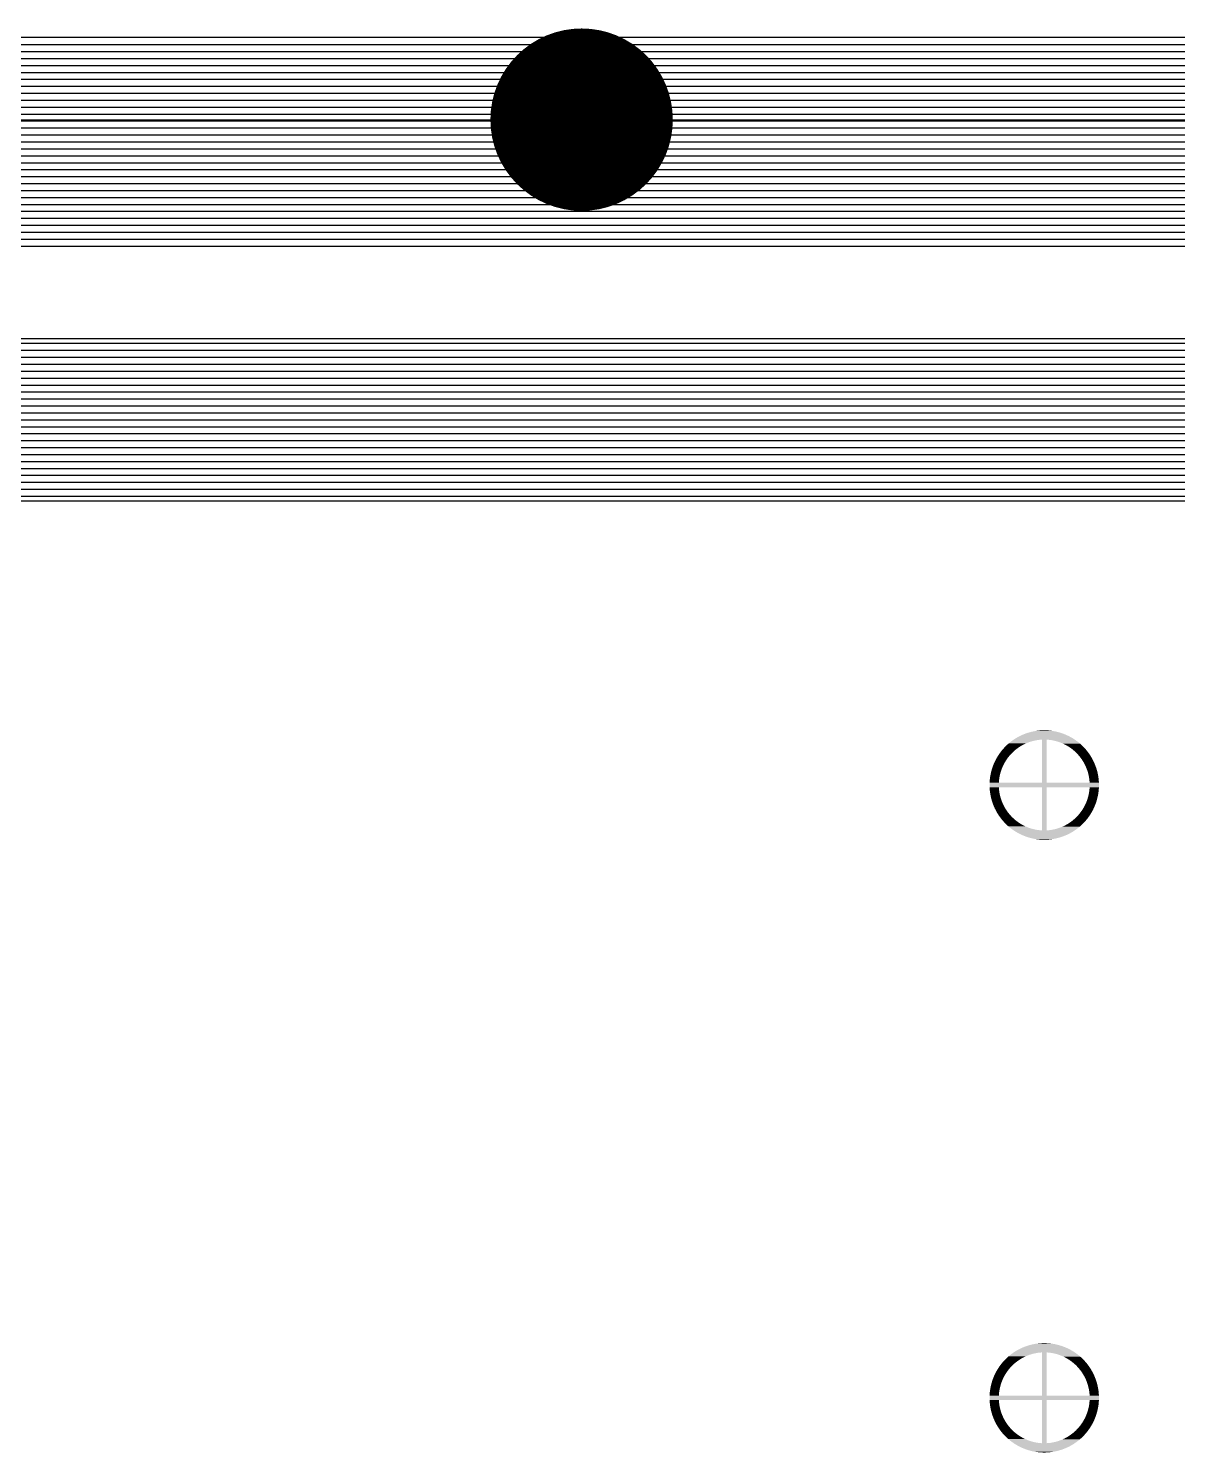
# Model space of a CAD drawing. Extents: x 295 to 953, y 10 to 290.
# Drawn here: x 795.77 to 827.28, y 185.21 to 224.25 of the extents above; entities that cross this region are included whole.
import ezdxf

# ---------------------------------------------------------------- set-up
doc = ezdxf.new("R2010")
doc.units = 0
doc.header["$LTSCALE"] = 5
doc.header["$MEASUREMENT"] = 0
doc.layers.get('0').update_dxf_attribs({"linetype": 'CONTINUOUS', "lineweight": 25})
doc.layers.add('DV-ABPB-A4_TOP', color=14, linetype='CONTINUOUS')

msp = doc.modelspace()

# ---------------------------------------------------------------- linework, layer by layer
at = {"color": 7, "const_width": 2.501}
msp.add_lwpolyline([(809.687, 221.753, 1), (812.188, 221.753, 1)], format="xyb", close=True, dxfattribs=at)
at = {"color": 7}
for points in [[(823.33, 204.982), (823.367, 204.988), (823.913, 204.982), (823.879, 204.988)], [(823.367, 204.988), (823.384, 204.991), (823.879, 204.988), (823.858, 204.991)], [(823.384, 204.991), (823.422, 204.997), (823.858, 204.991), (823.824, 204.997)], [(823.422, 204.997), (823.439, 204.999), (823.824, 204.997), (823.803, 204.999)], [(823.439, 204.999), (823.477, 205.003), (823.803, 204.999), (823.77, 205.003)], [(823.477, 205.003), (823.494, 205.005), (823.77, 205.003), (823.747, 205.005)], [(823.494, 205.005), (823.533, 205.008), (823.747, 205.005), (823.715, 205.008)], [(823.533, 205.008), (823.549, 205.009), (823.715, 205.008), (823.69, 205.009)], [(823.549, 205.009), (823.593, 205.01), (823.69, 205.009), (823.659, 205.01)], [(823.593, 205.01), (823.604, 205.01), (823.659, 205.01), (823.604, 205.01)], [(822.573, 204.582), (822.599, 204.607), (822.986, 204.582), (823.03, 204.607)], [(822.599, 204.607), (822.602, 204.61), (823.03, 204.607), (823.036, 204.61)], [(822.602, 204.61), (822.624, 204.63), (823.036, 204.61), (823.075, 204.63)], [(822.624, 204.63), (822.643, 204.647), (823.075, 204.63), (823.111, 204.647)], [(822.643, 204.647), (822.648, 204.651), (823.111, 204.647), (823.12, 204.651)], [(822.648, 204.651), (822.671, 204.67), (823.12, 204.651), (823.167, 204.67)], [(822.671, 204.67), (822.686, 204.682), (823.167, 204.67), (823.199, 204.682)], [(822.686, 204.682), (822.693, 204.688), (823.199, 204.682), (823.214, 204.688)], [(822.693, 204.688), (822.713, 204.703), (823.214, 204.688), (823.262, 204.703)], [(822.713, 204.703), (822.729, 204.716), (823.262, 204.703), (823.306, 204.716)], [(822.729, 204.716), (822.731, 204.717), (823.306, 204.716), (823.31, 204.717)], [(822.731, 204.717), (822.747, 204.728), (823.31, 204.717), (823.359, 204.728)], [(822.747, 204.728), (822.761, 204.738), (823.359, 204.728), (823.409, 204.738)], [(822.761, 204.738), (822.771, 204.746), (823.409, 204.738), (823.459, 204.746)], [(822.771, 204.746), (822.774, 204.748), (823.459, 204.746), (823.477, 204.748)], [(822.774, 204.748), (822.78, 204.751), (823.477, 204.748), (823.509, 204.751)], [(822.78, 204.751), (822.785, 204.755), (823.509, 204.751), (823.559, 204.755)], [(822.785, 204.755), (822.804, 204.768), (824.459, 204.755), (824.44, 204.768)], [(822.804, 204.768), (822.82, 204.778), (824.44, 204.768), (824.424, 204.778)], [(822.82, 204.778), (822.851, 204.797), (824.424, 204.778), (824.394, 204.797)], [(822.851, 204.797), (822.868, 204.807), (824.394, 204.797), (824.376, 204.807)], [(822.868, 204.807), (822.899, 204.824), (824.376, 204.807), (824.346, 204.824)], [(822.899, 204.824), (822.916, 204.834), (824.346, 204.824), (824.328, 204.834)], [(822.916, 204.834), (822.948, 204.85), (824.328, 204.834), (824.297, 204.85)], [(822.948, 204.85), (822.965, 204.859), (824.297, 204.85), (824.279, 204.859)], [(822.965, 204.859), (822.998, 204.874), (824.279, 204.859), (824.247, 204.874)], [(822.998, 204.874), (823.015, 204.882), (824.247, 204.874), (824.229, 204.882)], [(823.015, 204.882), (823.048, 204.896), (824.229, 204.882), (824.197, 204.896)], [(823.048, 204.896), (823.066, 204.903), (824.197, 204.896), (824.178, 204.903)], [(823.066, 204.903), (823.1, 204.916), (824.178, 204.903), (824.145, 204.916)], [(823.1, 204.916), (823.117, 204.923), (824.145, 204.916), (824.126, 204.923)], [(823.117, 204.923), (823.152, 204.935), (824.126, 204.923), (824.093, 204.935)], [(823.152, 204.935), (823.17, 204.941), (824.093, 204.935), (824.074, 204.941)], [(823.17, 204.941), (823.205, 204.951), (824.074, 204.941), (824.04, 204.951)], [(823.205, 204.951), (823.223, 204.956), (824.04, 204.951), (824.021, 204.956)], [(823.223, 204.956), (823.258, 204.965), (824.021, 204.956), (823.987, 204.965)], [(823.258, 204.965), (823.276, 204.97), (823.987, 204.965), (823.967, 204.97)], [(823.276, 204.97), (823.312, 204.978), (823.967, 204.97), (823.933, 204.978)], [(823.312, 204.978), (823.33, 204.982), (823.933, 204.978), (823.913, 204.982)], [(823.559, 203.574), (823.559, 204.755), (823.686, 203.574), (823.686, 204.755)], [(823.704, 204.754), (823.686, 204.755), (824.461, 204.754), (824.459, 204.755)], [(823.754, 204.749), (823.704, 204.754), (824.467, 204.749), (824.461, 204.754)], [(823.804, 204.743), (823.754, 204.749), (824.477, 204.743), (824.467, 204.749)], [(823.842, 204.737), (823.804, 204.743), (824.486, 204.737), (824.477, 204.743)], [(823.854, 204.735), (823.842, 204.737), (824.489, 204.735), (824.486, 204.737)], [(823.903, 204.724), (823.854, 204.735), (824.503, 204.724), (824.489, 204.735)], [(823.952, 204.712), (823.903, 204.724), (824.52, 204.712), (824.503, 204.724)], [(823.979, 204.704), (823.952, 204.712), (824.531, 204.704), (824.52, 204.712)], [(824, 204.698), (823.979, 204.704), (824.539, 204.698), (824.531, 204.704)], [(824.048, 204.682), (824, 204.698), (824.559, 204.682), (824.539, 204.698)], [(824.078, 204.67), (824.048, 204.682), (824.574, 204.67), (824.559, 204.682)], [(824.095, 204.663), (824.078, 204.67), (824.581, 204.663), (824.574, 204.67)], [(824.141, 204.643), (824.095, 204.663), (824.605, 204.643), (824.581, 204.663)], [(824.16, 204.634), (824.141, 204.643), (824.616, 204.634), (824.605, 204.643)], [(824.186, 204.621), (824.16, 204.634), (824.63, 204.621), (824.616, 204.634)], [(824.231, 204.598), (824.186, 204.621), (824.655, 204.598), (824.63, 204.621)], [(824.232, 204.597), (824.231, 204.598), (824.657, 204.597), (824.655, 204.598)], [(824.274, 204.572), (824.232, 204.597), (824.681, 204.572), (824.657, 204.597)], [(822.275, 204.169), (822.293, 204.205), (822.565, 204.169), (822.588, 204.205)], [(822.293, 204.205), (822.3, 204.218), (822.588, 204.205), (822.597, 204.218)], [(822.3, 204.218), (822.315, 204.246), (822.597, 204.218), (822.616, 204.246)], [(822.315, 204.246), (822.327, 204.267), (822.616, 204.246), (822.632, 204.267)], [(822.327, 204.267), (822.339, 204.286), (822.632, 204.267), (822.647, 204.286)], [(822.339, 204.286), (822.355, 204.314), (822.647, 204.286), (822.67, 204.314)], [(822.355, 204.314), (822.363, 204.325), (822.67, 204.314), (822.679, 204.325)], [(822.363, 204.325), (822.386, 204.36), (822.679, 204.325), (822.711, 204.36)], [(822.386, 204.36), (822.388, 204.362), (822.711, 204.36), (822.713, 204.362)], [(822.388, 204.362), (822.413, 204.398), (822.713, 204.362), (822.748, 204.398)], [(822.413, 204.398), (822.418, 204.405), (822.748, 204.398), (822.755, 204.405)], [(822.418, 204.405), (822.44, 204.433), (822.755, 204.405), (822.784, 204.433)], [(822.44, 204.433), (822.452, 204.448), (822.784, 204.433), (822.802, 204.448)], [(822.452, 204.448), (822.466, 204.466), (822.802, 204.448), (822.822, 204.466)], [(822.466, 204.466), (822.487, 204.491), (822.822, 204.466), (822.853, 204.491)], [(822.487, 204.491), (822.493, 204.497), (822.853, 204.491), (822.862, 204.497)], [(822.493, 204.497), (822.52, 204.527), (822.862, 204.497), (822.902, 204.527)], [(822.52, 204.527), (822.524, 204.532), (822.902, 204.527), (822.909, 204.532)], [(822.524, 204.532), (822.546, 204.555), (822.909, 204.532), (822.944, 204.555)], [(822.546, 204.555), (822.562, 204.572), (822.944, 204.555), (822.97, 204.572)], [(822.562, 204.572), (822.573, 204.582), (822.97, 204.572), (822.986, 204.582)], [(824.297, 204.558), (824.274, 204.572), (824.696, 204.558), (824.681, 204.572)], [(824.316, 204.545), (824.297, 204.558), (824.708, 204.545), (824.696, 204.558)], [(824.356, 204.518), (824.316, 204.545), (824.734, 204.518), (824.708, 204.545)], [(824.358, 204.516), (824.356, 204.518), (824.735, 204.516), (824.734, 204.518)], [(824.398, 204.486), (824.358, 204.516), (824.761, 204.486), (824.735, 204.516)], [(824.409, 204.476), (824.398, 204.486), (824.77, 204.476), (824.761, 204.486)], [(824.436, 204.454), (824.409, 204.476), (824.788, 204.454), (824.77, 204.476)], [(824.459, 204.433), (824.436, 204.454), (824.805, 204.433), (824.788, 204.454)], [(824.474, 204.42), (824.459, 204.433), (824.815, 204.42), (824.805, 204.433)], [(824.506, 204.389), (824.474, 204.42), (824.838, 204.389), (824.815, 204.42)], [(824.51, 204.385), (824.506, 204.389), (824.841, 204.385), (824.838, 204.389)], [(824.544, 204.348), (824.51, 204.385), (824.866, 204.348), (824.841, 204.385)], [(824.548, 204.344), (824.544, 204.348), (824.869, 204.344), (824.866, 204.348)], [(824.577, 204.31), (824.548, 204.344), (824.891, 204.31), (824.869, 204.344)], [(824.588, 204.297), (824.577, 204.31), (824.899, 204.297), (824.891, 204.31)], [(824.609, 204.271), (824.588, 204.297), (824.915, 204.271), (824.899, 204.297)], [(824.625, 204.25), (824.609, 204.271), (824.927, 204.25), (824.915, 204.271)], [(824.639, 204.231), (824.625, 204.25), (824.938, 204.231), (824.927, 204.25)], [(824.659, 204.201), (824.639, 204.231), (824.954, 204.201), (824.938, 204.231)], [(822.151, 203.804), (822.159, 203.84), (822.412, 203.804), (822.421, 203.84)], [(822.159, 203.84), (822.163, 203.858), (822.421, 203.84), (822.426, 203.858)], [(822.163, 203.858), (822.171, 203.889), (822.426, 203.858), (822.435, 203.889)], [(822.171, 203.889), (822.177, 203.911), (822.435, 203.889), (822.443, 203.911)], [(822.177, 203.911), (822.184, 203.936), (822.443, 203.911), (822.451, 203.936)], [(822.184, 203.936), (822.193, 203.964), (822.451, 203.936), (822.462, 203.964)], [(822.193, 203.964), (822.199, 203.983), (822.462, 203.964), (822.469, 203.983)], [(822.199, 203.983), (822.21, 204.017), (822.469, 203.983), (822.484, 204.017)], [(822.21, 204.017), (822.215, 204.029), (822.484, 204.017), (822.489, 204.029)], [(822.215, 204.029), (822.23, 204.068), (822.489, 204.029), (822.508, 204.068)], [(822.23, 204.068), (822.233, 204.075), (822.508, 204.068), (822.511, 204.075)], [(822.233, 204.075), (822.251, 204.119), (822.511, 204.075), (822.535, 204.119)], [(822.251, 204.119), (822.271, 204.162), (822.535, 204.119), (822.56, 204.162)], [(822.271, 204.162), (822.275, 204.169), (822.56, 204.162), (822.565, 204.169)], [(824.667, 204.189), (824.659, 204.201), (824.96, 204.189), (824.954, 204.201)], [(824.69, 204.152), (824.667, 204.189), (824.978, 204.152), (824.96, 204.189)], [(824.694, 204.146), (824.69, 204.152), (824.981, 204.146), (824.978, 204.152)], [(824.718, 204.103), (824.694, 204.146), (825, 204.103), (824.981, 204.146)], [(824.719, 204.101), (824.718, 204.103), (825.001, 204.101), (825, 204.103)], [(824.741, 204.058), (824.719, 204.101), (825.018, 204.058), (825.001, 204.101)], [(824.745, 204.05), (824.741, 204.058), (825.022, 204.05), (825.018, 204.058)], [(824.763, 204.012), (824.745, 204.05), (825.035, 204.012), (825.022, 204.05)], [(824.768, 203.998), (824.763, 204.012), (825.041, 203.998), (825.035, 204.012)], [(824.782, 203.966), (824.768, 203.998), (825.051, 203.966), (825.041, 203.998)], [(824.789, 203.946), (824.782, 203.966), (825.058, 203.946), (825.051, 203.966)], [(824.799, 203.919), (824.789, 203.946), (825.065, 203.919), (825.058, 203.946)], [(824.808, 203.893), (824.799, 203.919), (825.073, 203.893), (825.065, 203.919)], [(824.815, 203.871), (824.808, 203.893), (825.078, 203.871), (825.073, 203.893)], [(824.824, 203.839), (824.815, 203.871), (825.086, 203.839), (825.078, 203.871)], [(824.828, 203.822), (824.824, 203.839), (825.089, 203.822), (825.086, 203.839)], [(824.837, 203.785), (824.828, 203.822), (825.097, 203.785), (825.089, 203.822)], [(822.122, 203.53), (822.124, 203.566), (825.122, 203.53), (825.121, 203.566)], [(822.122, 203.511), (822.122, 203.53), (825.122, 203.511), (825.122, 203.53)], [(822.123, 203.491), (822.122, 203.511), (825.122, 203.491), (825.122, 203.511)], [(822.123, 203.455), (822.123, 203.491), (825.121, 203.455), (825.122, 203.491)], [(822.124, 203.447), (822.123, 203.455), (825.121, 203.447), (825.121, 203.455)], [(822.124, 203.585), (822.125, 203.593), (822.379, 203.585), (822.379, 203.593)], [(822.124, 203.574), (822.124, 203.585), (822.378, 203.574), (822.379, 203.585)], [(822.124, 203.566), (822.124, 203.574), (825.121, 203.566), (825.121, 203.574)], [(822.126, 203.4), (822.124, 203.447), (822.381, 203.4), (822.378, 203.447)], [(822.125, 203.593), (822.128, 203.64), (822.379, 203.593), (822.383, 203.64)], [(822.128, 203.643), (822.133, 203.693), (822.383, 203.643), (822.39, 203.693)], [(822.128, 203.64), (822.128, 203.643), (822.383, 203.64), (822.383, 203.643)], [(822.133, 203.693), (822.134, 203.695), (822.39, 203.693), (822.39, 203.695)], [(822.134, 203.695), (822.14, 203.742), (822.39, 203.695), (822.398, 203.742)], [(822.14, 203.742), (822.142, 203.75), (822.398, 203.742), (822.4, 203.75)], [(822.142, 203.75), (822.149, 203.792), (822.4, 203.75), (822.408, 203.792)], [(822.149, 203.792), (822.151, 203.804), (822.408, 203.792), (822.412, 203.804)], [(823.559, 202.266), (823.559, 203.447), (823.686, 202.266), (823.686, 203.447)], [(824.84, 203.773), (824.837, 203.785), (825.099, 203.773), (825.097, 203.785)], [(824.848, 203.731), (824.84, 203.773), (825.106, 203.731), (825.099, 203.773)], [(824.85, 203.724), (824.848, 203.731), (825.107, 203.724), (825.106, 203.731)], [(824.857, 203.676), (824.85, 203.724), (825.113, 203.676), (825.107, 203.724)], [(824.857, 203.674), (824.857, 203.676), (825.113, 203.674), (825.113, 203.676)], [(824.863, 203.624), (824.857, 203.674), (825.118, 203.624), (825.113, 203.674)], [(824.861, 203.381), (824.865, 203.429), (825.116, 203.381), (825.12, 203.429)], [(824.863, 203.621), (824.863, 203.624), (825.118, 203.621), (825.118, 203.624)], [(824.866, 203.574), (824.863, 203.621), (825.121, 203.574), (825.118, 203.621)], [(824.865, 203.429), (824.866, 203.436), (825.12, 203.429), (825.12, 203.436)], [(824.866, 203.436), (824.866, 203.447), (825.12, 203.436), (825.121, 203.447)], [(822.127, 203.397), (822.126, 203.4), (822.382, 203.397), (822.381, 203.4)], [(822.131, 203.347), (822.127, 203.397), (822.387, 203.347), (822.382, 203.397)], [(822.131, 203.345), (822.131, 203.347), (822.387, 203.345), (822.387, 203.347)], [(822.138, 203.297), (822.131, 203.345), (822.395, 203.297), (822.387, 203.345)], [(822.139, 203.291), (822.138, 203.297), (822.396, 203.291), (822.395, 203.297)], [(822.146, 203.248), (822.139, 203.291), (822.404, 203.248), (822.396, 203.291)], [(822.148, 203.236), (822.146, 203.248), (822.407, 203.236), (822.404, 203.248)], [(822.155, 203.199), (822.148, 203.236), (822.416, 203.199), (822.407, 203.236)], [(822.159, 203.182), (822.155, 203.199), (822.421, 203.182), (822.416, 203.199)], [(822.166, 203.15), (822.159, 203.182), (822.43, 203.15), (822.421, 203.182)], [(822.172, 203.128), (822.166, 203.15), (822.437, 203.128), (822.43, 203.15)], [(822.179, 203.103), (822.172, 203.128), (822.445, 203.103), (822.437, 203.128)], [(822.187, 203.075), (822.179, 203.103), (822.455, 203.075), (822.445, 203.103)], [(822.193, 203.055), (822.187, 203.075), (822.462, 203.055), (822.455, 203.075)], [(822.204, 203.023), (822.193, 203.055), (822.476, 203.023), (822.462, 203.055)], [(824.76, 203.004), (824.775, 203.038), (825.034, 203.004), (825.045, 203.038)], [(824.775, 203.038), (824.782, 203.057), (825.045, 203.038), (825.052, 203.057)], [(824.782, 203.057), (824.793, 203.085), (825.052, 203.057), (825.06, 203.085)], [(824.793, 203.085), (824.802, 203.11), (825.06, 203.085), (825.067, 203.11)], [(824.802, 203.11), (824.809, 203.133), (825.067, 203.11), (825.073, 203.133)], [(824.809, 203.133), (824.818, 203.163), (825.073, 203.133), (825.081, 203.163)], [(824.818, 203.163), (824.824, 203.181), (825.081, 203.163), (825.085, 203.181)], [(824.824, 203.181), (824.833, 203.217), (825.085, 203.181), (825.093, 203.217)], [(824.833, 203.217), (824.836, 203.23), (825.093, 203.217), (825.095, 203.23)], [(824.836, 203.23), (824.845, 203.271), (825.095, 203.23), (825.103, 203.271)], [(824.845, 203.271), (824.846, 203.279), (825.103, 203.271), (825.104, 203.279)], [(824.846, 203.279), (824.854, 203.326), (825.104, 203.279), (825.111, 203.326)], [(824.854, 203.326), (824.855, 203.328), (825.111, 203.326), (825.111, 203.328)], [(824.855, 203.328), (824.861, 203.378), (825.111, 203.328), (825.116, 203.378)], [(824.861, 203.378), (824.861, 203.381), (825.116, 203.378), (825.116, 203.381)], [(822.209, 203.009), (822.204, 203.023), (822.482, 203.009), (822.476, 203.023)], [(822.223, 202.971), (822.209, 203.009), (822.499, 202.971), (822.482, 203.009)], [(822.226, 202.963), (822.223, 202.971), (822.503, 202.963), (822.499, 202.971)], [(822.244, 202.92), (822.226, 202.963), (822.525, 202.92), (822.503, 202.963)], [(822.244, 202.918), (822.244, 202.92), (822.526, 202.918), (822.525, 202.92)], [(822.264, 202.875), (822.244, 202.918), (822.551, 202.875), (822.526, 202.918)], [(822.266, 202.869), (822.264, 202.875), (822.554, 202.869), (822.551, 202.875)], [(822.285, 202.832), (822.266, 202.869), (822.577, 202.832), (822.554, 202.869)], [(822.291, 202.82), (822.285, 202.832), (822.586, 202.82), (822.577, 202.832)], [(822.307, 202.79), (822.291, 202.82), (822.606, 202.79), (822.586, 202.82)], [(822.317, 202.771), (822.307, 202.79), (822.62, 202.771), (822.606, 202.79)], [(822.33, 202.75), (822.317, 202.771), (822.636, 202.75), (822.62, 202.771)], [(822.345, 202.724), (822.33, 202.75), (822.656, 202.724), (822.636, 202.75)], [(822.354, 202.711), (822.345, 202.724), (822.667, 202.711), (822.656, 202.724)], [(822.375, 202.677), (822.354, 202.711), (822.696, 202.677), (822.667, 202.711)], [(822.378, 202.673), (822.375, 202.677), (822.7, 202.673), (822.696, 202.677)], [(822.404, 202.636), (822.378, 202.673), (822.735, 202.636), (822.7, 202.673)], [(824.497, 202.623), (824.532, 202.659), (824.831, 202.623), (824.857, 202.659)], [(824.532, 202.659), (824.534, 202.661), (824.857, 202.659), (824.859, 202.661)], [(824.534, 202.661), (824.565, 202.697), (824.859, 202.661), (824.882, 202.697)], [(824.565, 202.697), (824.574, 202.707), (824.882, 202.697), (824.889, 202.707)], [(824.574, 202.707), (824.597, 202.735), (824.889, 202.707), (824.906, 202.735)], [(824.597, 202.735), (824.612, 202.755), (824.906, 202.735), (824.918, 202.755)], [(824.612, 202.755), (824.628, 202.775), (824.918, 202.755), (824.929, 202.775)], [(824.628, 202.775), (824.647, 202.803), (824.929, 202.775), (824.945, 202.803)], [(824.647, 202.803), (824.657, 202.816), (824.945, 202.803), (824.952, 202.816)], [(824.657, 202.816), (824.68, 202.852), (824.952, 202.816), (824.97, 202.852)], [(824.68, 202.852), (824.684, 202.859), (824.97, 202.852), (824.973, 202.859)], [(824.684, 202.859), (824.709, 202.902), (824.973, 202.859), (824.993, 202.902)], [(824.709, 202.902), (824.733, 202.947), (824.993, 202.902), (825.012, 202.947)], [(824.733, 202.947), (824.736, 202.953), (825.012, 202.947), (825.015, 202.953)], [(824.736, 202.953), (824.755, 202.992), (825.015, 202.953), (825.029, 202.992)], [(824.755, 202.992), (824.76, 203.004), (825.029, 202.992), (825.034, 203.004)], [(822.407, 202.632), (822.404, 202.636), (822.739, 202.632), (822.735, 202.636)], [(822.43, 202.601), (822.407, 202.632), (822.771, 202.601), (822.739, 202.632)], [(822.44, 202.588), (822.43, 202.601), (822.785, 202.588), (822.771, 202.601)], [(822.456, 202.567), (822.44, 202.588), (822.808, 202.567), (822.785, 202.588)], [(822.474, 202.545), (822.456, 202.567), (822.835, 202.545), (822.808, 202.567)], [(822.483, 202.535), (822.474, 202.545), (822.847, 202.535), (822.835, 202.545)], [(822.51, 202.505), (822.483, 202.535), (822.887, 202.505), (822.847, 202.535)], [(822.511, 202.504), (822.51, 202.505), (822.889, 202.504), (822.887, 202.505)], [(822.537, 202.476), (822.511, 202.504), (822.928, 202.476), (822.889, 202.504)], [(822.549, 202.463), (822.537, 202.476), (822.948, 202.463), (822.928, 202.476)], [(822.563, 202.449), (822.549, 202.463), (822.97, 202.449), (822.948, 202.463)], [(822.588, 202.424), (822.563, 202.449), (823.012, 202.424), (822.97, 202.449)], [(822.589, 202.423), (822.588, 202.424), (823.014, 202.423), (823.012, 202.424)], [(822.615, 202.4), (822.589, 202.423), (823.058, 202.4), (823.014, 202.423)], [(822.628, 202.387), (822.615, 202.4), (823.084, 202.387), (823.058, 202.4)], [(822.639, 202.378), (822.628, 202.387), (823.104, 202.378), (823.084, 202.387)], [(822.663, 202.358), (822.639, 202.378), (823.15, 202.358), (823.104, 202.378)], [(822.67, 202.351), (822.663, 202.358), (823.166, 202.351), (823.15, 202.358)], [(822.685, 202.34), (822.67, 202.351), (823.197, 202.34), (823.166, 202.351)], [(822.706, 202.323), (822.685, 202.34), (823.244, 202.323), (823.197, 202.34)], [(822.714, 202.317), (822.706, 202.323), (823.266, 202.317), (823.244, 202.323)], [(822.725, 202.309), (822.714, 202.317), (823.292, 202.309), (823.266, 202.317)], [(822.742, 202.297), (822.725, 202.309), (823.341, 202.297), (823.292, 202.309)], [(822.756, 202.286), (822.742, 202.297), (823.39, 202.286), (823.341, 202.297)], [(822.758, 202.284), (822.756, 202.286), (823.402, 202.284), (823.39, 202.286)], [(822.768, 202.278), (822.758, 202.284), (823.44, 202.278), (823.402, 202.284)], [(822.777, 202.272), (822.768, 202.278), (823.49, 202.272), (823.44, 202.278)], [(822.784, 202.267), (822.777, 202.272), (823.54, 202.267), (823.49, 202.272)], [(822.785, 202.266), (822.784, 202.267), (823.559, 202.266), (823.54, 202.267)], [(822.804, 202.254), (822.785, 202.266), (824.44, 202.254), (824.459, 202.266)], [(822.821, 202.243), (822.804, 202.254), (824.424, 202.243), (824.44, 202.254)], [(823.686, 202.266), (823.736, 202.27), (824.459, 202.266), (824.465, 202.27)], [(823.736, 202.27), (823.767, 202.273), (824.465, 202.27), (824.47, 202.273)], [(823.767, 202.273), (823.786, 202.276), (824.47, 202.273), (824.473, 202.276)], [(823.786, 202.276), (823.836, 202.283), (824.473, 202.276), (824.484, 202.283)], [(823.836, 202.283), (823.885, 202.293), (824.484, 202.283), (824.497, 202.293)], [(823.885, 202.293), (823.934, 202.304), (824.497, 202.293), (824.514, 202.304)], [(823.934, 202.304), (823.938, 202.305), (824.514, 202.304), (824.515, 202.305)], [(823.938, 202.305), (823.982, 202.318), (824.515, 202.305), (824.531, 202.318)], [(823.982, 202.318), (824.03, 202.333), (824.531, 202.318), (824.551, 202.333)], [(824.03, 202.333), (824.046, 202.339), (824.551, 202.333), (824.559, 202.339)], [(824.046, 202.339), (824.077, 202.351), (824.559, 202.339), (824.573, 202.351)], [(824.077, 202.351), (824.124, 202.37), (824.573, 202.351), (824.596, 202.37)], [(824.124, 202.37), (824.133, 202.374), (824.596, 202.37), (824.601, 202.374)], [(824.133, 202.374), (824.17, 202.391), (824.601, 202.374), (824.62, 202.391)], [(824.17, 202.391), (824.208, 202.411), (824.62, 202.391), (824.642, 202.411)], [(824.208, 202.411), (824.214, 202.414), (824.642, 202.411), (824.646, 202.414)], [(824.214, 202.414), (824.258, 202.439), (824.646, 202.414), (824.672, 202.439)], [(824.258, 202.439), (824.275, 202.449), (824.672, 202.439), (824.682, 202.449)], [(824.275, 202.449), (824.301, 202.466), (824.682, 202.449), (824.698, 202.466)], [(824.301, 202.466), (824.335, 202.489), (824.698, 202.466), (824.721, 202.489)], [(824.335, 202.489), (824.342, 202.494), (824.721, 202.489), (824.725, 202.494)], [(824.342, 202.494), (824.383, 202.524), (824.725, 202.494), (824.752, 202.524)], [(824.383, 202.524), (824.391, 202.53), (824.752, 202.524), (824.757, 202.53)], [(824.391, 202.53), (824.422, 202.555), (824.757, 202.53), (824.778, 202.555)], [(824.422, 202.555), (824.442, 202.573), (824.778, 202.555), (824.793, 202.573)], [(824.442, 202.573), (824.46, 202.588), (824.793, 202.573), (824.805, 202.588)], [(824.46, 202.588), (824.49, 202.616), (824.805, 202.588), (824.826, 202.616)], [(824.49, 202.616), (824.497, 202.623), (824.826, 202.616), (824.831, 202.623)], [(822.851, 202.224), (822.821, 202.243), (824.393, 202.224), (824.424, 202.243)], [(822.868, 202.214), (822.851, 202.224), (824.377, 202.214), (824.393, 202.224)], [(822.899, 202.197), (822.868, 202.214), (824.345, 202.197), (824.377, 202.214)], [(822.916, 202.188), (822.899, 202.197), (824.329, 202.188), (824.345, 202.197)], [(822.948, 202.171), (822.916, 202.188), (824.296, 202.171), (824.329, 202.188)], [(822.965, 202.162), (822.948, 202.171), (824.279, 202.162), (824.296, 202.171)], [(822.997, 202.147), (822.965, 202.162), (824.247, 202.147), (824.279, 202.162)], [(823.016, 202.139), (822.997, 202.147), (824.229, 202.139), (824.247, 202.147)], [(823.048, 202.125), (823.016, 202.139), (824.196, 202.125), (824.229, 202.139)], [(823.066, 202.118), (823.048, 202.125), (824.179, 202.118), (824.196, 202.125)], [(823.099, 202.105), (823.066, 202.118), (824.144, 202.105), (824.179, 202.118)], [(823.118, 202.098), (823.099, 202.105), (824.127, 202.098), (824.144, 202.105)], [(823.151, 202.087), (823.118, 202.098), (824.092, 202.087), (824.127, 202.098)], [(823.171, 202.081), (823.151, 202.087), (824.075, 202.081), (824.092, 202.087)], [(823.204, 202.07), (823.171, 202.081), (824.04, 202.07), (824.075, 202.081)], [(823.224, 202.065), (823.204, 202.07), (824.022, 202.065), (824.04, 202.07)], [(823.257, 202.056), (823.224, 202.065), (823.986, 202.056), (824.022, 202.065)], [(823.277, 202.051), (823.257, 202.056), (823.968, 202.051), (823.986, 202.056)], [(823.311, 202.043), (823.277, 202.051), (823.932, 202.043), (823.968, 202.051)], [(823.331, 202.039), (823.311, 202.043), (823.914, 202.039), (823.932, 202.043)], [(823.365, 202.033), (823.331, 202.039), (823.878, 202.033), (823.914, 202.039)], [(823.386, 202.03), (823.365, 202.033), (823.86, 202.03), (823.878, 202.033)], [(823.42, 202.024), (823.386, 202.03), (823.823, 202.024), (823.86, 202.03)], [(823.441, 202.022), (823.42, 202.024), (823.805, 202.022), (823.823, 202.024)], [(823.475, 202.018), (823.441, 202.022), (823.767, 202.018), (823.805, 202.022)], [(823.497, 202.016), (823.475, 202.018), (823.75, 202.016), (823.767, 202.018)], [(823.53, 202.014), (823.497, 202.016), (823.711, 202.014), (823.75, 202.016)], [(823.554, 202.012), (823.53, 202.014), (823.695, 202.012), (823.711, 202.014)], [(823.585, 202.011), (823.554, 202.012), (823.652, 202.011), (823.695, 202.012)], [(823.64, 202.011), (823.585, 202.011), (823.64, 202.011), (823.652, 202.011)], [(823.422, 188.195), (823.439, 188.197), (823.824, 188.195), (823.803, 188.197)], [(823.439, 188.197), (823.477, 188.201), (823.803, 188.197), (823.77, 188.201)], [(823.477, 188.201), (823.494, 188.203), (823.77, 188.201), (823.747, 188.203)], [(823.494, 188.203), (823.533, 188.205), (823.747, 188.203), (823.715, 188.205)], [(823.533, 188.205), (823.549, 188.207), (823.715, 188.205), (823.69, 188.207)], [(823.549, 188.207), (823.593, 188.208), (823.69, 188.207), (823.659, 188.208)], [(823.593, 188.208), (823.604, 188.208), (823.659, 188.208), (823.604, 188.208)], [(822.599, 187.805), (822.602, 187.808), (823.03, 187.805), (823.036, 187.808)], [(822.602, 187.808), (822.624, 187.828), (823.036, 187.808), (823.075, 187.828)], [(822.624, 187.828), (822.643, 187.845), (823.075, 187.828), (823.111, 187.845)], [(822.643, 187.845), (822.648, 187.849), (823.111, 187.845), (823.12, 187.849)], [(822.648, 187.849), (822.671, 187.868), (823.12, 187.849), (823.167, 187.868)], [(822.671, 187.868), (822.686, 187.88), (823.167, 187.868), (823.199, 187.88)], [(822.686, 187.88), (822.693, 187.886), (823.199, 187.88), (823.214, 187.886)], [(822.693, 187.886), (822.713, 187.901), (823.214, 187.886), (823.262, 187.901)], [(822.713, 187.901), (822.729, 187.914), (823.262, 187.901), (823.306, 187.914)], [(822.729, 187.914), (822.731, 187.915), (823.306, 187.914), (823.31, 187.915)], [(822.731, 187.915), (822.747, 187.926), (823.31, 187.915), (823.359, 187.926)], [(822.747, 187.926), (822.761, 187.936), (823.359, 187.926), (823.409, 187.936)], [(822.761, 187.936), (822.771, 187.944), (823.409, 187.936), (823.459, 187.944)], [(822.771, 187.944), (822.774, 187.946), (823.459, 187.944), (823.477, 187.946)], [(822.774, 187.946), (822.78, 187.949), (823.477, 187.946), (823.509, 187.949)], [(822.78, 187.949), (822.785, 187.953), (823.509, 187.949), (823.559, 187.953)], [(822.785, 187.953), (822.804, 187.966), (824.459, 187.953), (824.44, 187.966)], [(822.804, 187.966), (822.82, 187.976), (824.44, 187.966), (824.424, 187.976)], [(822.82, 187.976), (822.851, 187.995), (824.424, 187.976), (824.394, 187.995)], [(822.851, 187.995), (822.868, 188.005), (824.394, 187.995), (824.376, 188.005)], [(822.868, 188.005), (822.899, 188.022), (824.376, 188.005), (824.346, 188.022)], [(822.899, 188.022), (822.916, 188.032), (824.346, 188.022), (824.328, 188.032)], [(822.916, 188.032), (822.948, 188.048), (824.328, 188.032), (824.297, 188.048)], [(822.948, 188.048), (822.965, 188.057), (824.297, 188.048), (824.279, 188.057)], [(822.965, 188.057), (822.998, 188.072), (824.279, 188.057), (824.247, 188.072)], [(822.998, 188.072), (823.015, 188.08), (824.247, 188.072), (824.229, 188.08)], [(823.015, 188.08), (823.048, 188.094), (824.229, 188.08), (824.197, 188.094)], [(823.048, 188.094), (823.066, 188.101), (824.197, 188.094), (824.178, 188.101)], [(823.066, 188.101), (823.1, 188.114), (824.178, 188.101), (824.145, 188.114)], [(823.1, 188.114), (823.117, 188.121), (824.145, 188.114), (824.126, 188.121)], [(823.117, 188.121), (823.152, 188.133), (824.126, 188.121), (824.093, 188.133)], [(823.152, 188.133), (823.17, 188.138), (824.093, 188.133), (824.074, 188.138)], [(823.17, 188.138), (823.205, 188.149), (824.074, 188.138), (824.04, 188.149)], [(823.205, 188.149), (823.223, 188.154), (824.04, 188.149), (824.021, 188.154)], [(823.223, 188.154), (823.258, 188.163), (824.021, 188.154), (823.987, 188.163)], [(823.258, 188.163), (823.276, 188.168), (823.987, 188.163), (823.967, 188.168)], [(823.276, 188.168), (823.312, 188.176), (823.967, 188.168), (823.933, 188.176)], [(823.312, 188.176), (823.33, 188.18), (823.933, 188.176), (823.913, 188.18)], [(823.33, 188.18), (823.367, 188.186), (823.913, 188.18), (823.879, 188.186)], [(823.367, 188.186), (823.384, 188.189), (823.879, 188.186), (823.858, 188.189)], [(823.384, 188.189), (823.422, 188.195), (823.858, 188.189), (823.824, 188.195)], [(823.559, 186.772), (823.559, 187.953), (823.686, 186.772), (823.686, 187.953)], [(823.704, 187.952), (823.686, 187.953), (824.461, 187.952), (824.459, 187.953)], [(823.754, 187.947), (823.704, 187.952), (824.467, 187.947), (824.461, 187.952)], [(823.804, 187.941), (823.754, 187.947), (824.477, 187.941), (824.467, 187.947)], [(823.842, 187.935), (823.804, 187.941), (824.486, 187.935), (824.477, 187.941)], [(823.854, 187.933), (823.842, 187.935), (824.489, 187.933), (824.486, 187.935)], [(823.903, 187.922), (823.854, 187.933), (824.503, 187.922), (824.489, 187.933)], [(823.952, 187.91), (823.903, 187.922), (824.52, 187.91), (824.503, 187.922)], [(823.979, 187.902), (823.952, 187.91), (824.531, 187.902), (824.52, 187.91)], [(824, 187.896), (823.979, 187.902), (824.539, 187.896), (824.531, 187.902)], [(824.048, 187.879), (824, 187.896), (824.559, 187.879), (824.539, 187.896)], [(824.078, 187.868), (824.048, 187.879), (824.574, 187.868), (824.559, 187.879)], [(824.095, 187.861), (824.078, 187.868), (824.581, 187.861), (824.574, 187.868)], [(824.141, 187.841), (824.095, 187.861), (824.605, 187.841), (824.581, 187.861)], [(824.16, 187.832), (824.141, 187.841), (824.616, 187.832), (824.605, 187.841)], [(824.186, 187.819), (824.16, 187.832), (824.63, 187.819), (824.616, 187.832)], [(824.231, 187.796), (824.186, 187.819), (824.655, 187.796), (824.63, 187.819)], [(822.293, 187.403), (822.3, 187.416), (822.588, 187.403), (822.597, 187.416)], [(822.3, 187.416), (822.315, 187.444), (822.597, 187.416), (822.616, 187.444)], [(822.315, 187.444), (822.327, 187.464), (822.616, 187.444), (822.632, 187.464)], [(822.327, 187.464), (822.339, 187.484), (822.632, 187.464), (822.647, 187.484)], [(822.339, 187.484), (822.355, 187.512), (822.647, 187.484), (822.67, 187.512)], [(822.355, 187.512), (822.363, 187.523), (822.67, 187.512), (822.679, 187.523)], [(822.363, 187.523), (822.386, 187.558), (822.679, 187.523), (822.711, 187.558)], [(822.386, 187.558), (822.388, 187.56), (822.711, 187.558), (822.713, 187.56)], [(822.388, 187.56), (822.413, 187.596), (822.713, 187.56), (822.748, 187.596)], [(822.413, 187.596), (822.418, 187.603), (822.748, 187.596), (822.755, 187.603)], [(822.418, 187.603), (822.44, 187.631), (822.755, 187.603), (822.784, 187.631)], [(822.44, 187.631), (822.452, 187.646), (822.784, 187.631), (822.802, 187.646)], [(822.452, 187.646), (822.466, 187.664), (822.802, 187.646), (822.822, 187.664)], [(822.466, 187.664), (822.487, 187.689), (822.822, 187.664), (822.853, 187.689)], [(822.487, 187.689), (822.493, 187.695), (822.853, 187.689), (822.862, 187.695)], [(822.493, 187.695), (822.52, 187.725), (822.862, 187.695), (822.902, 187.725)], [(822.52, 187.725), (822.524, 187.73), (822.902, 187.725), (822.909, 187.73)], [(822.524, 187.73), (822.546, 187.753), (822.909, 187.73), (822.944, 187.753)], [(822.546, 187.753), (822.562, 187.77), (822.944, 187.753), (822.97, 187.77)], [(822.562, 187.77), (822.573, 187.78), (822.97, 187.77), (822.986, 187.78)], [(822.573, 187.78), (822.599, 187.805), (822.986, 187.78), (823.03, 187.805)], [(824.232, 187.795), (824.231, 187.796), (824.657, 187.795), (824.655, 187.796)], [(824.274, 187.77), (824.232, 187.795), (824.681, 187.77), (824.657, 187.795)], [(824.297, 187.756), (824.274, 187.77), (824.696, 187.756), (824.681, 187.77)], [(824.316, 187.743), (824.297, 187.756), (824.708, 187.743), (824.696, 187.756)], [(824.356, 187.716), (824.316, 187.743), (824.734, 187.716), (824.708, 187.743)], [(824.358, 187.714), (824.356, 187.716), (824.735, 187.714), (824.734, 187.716)], [(824.398, 187.684), (824.358, 187.714), (824.761, 187.684), (824.735, 187.714)], [(824.409, 187.674), (824.398, 187.684), (824.77, 187.674), (824.761, 187.684)], [(824.436, 187.652), (824.409, 187.674), (824.788, 187.652), (824.77, 187.674)], [(824.459, 187.631), (824.436, 187.652), (824.805, 187.631), (824.788, 187.652)], [(824.474, 187.618), (824.459, 187.631), (824.815, 187.618), (824.805, 187.631)], [(824.506, 187.587), (824.474, 187.618), (824.838, 187.587), (824.815, 187.618)], [(824.51, 187.583), (824.506, 187.587), (824.841, 187.583), (824.838, 187.587)], [(824.544, 187.546), (824.51, 187.583), (824.866, 187.546), (824.841, 187.583)], [(824.548, 187.542), (824.544, 187.546), (824.869, 187.542), (824.866, 187.546)], [(824.577, 187.508), (824.548, 187.542), (824.891, 187.508), (824.869, 187.542)], [(824.588, 187.495), (824.577, 187.508), (824.899, 187.495), (824.891, 187.508)], [(824.609, 187.469), (824.588, 187.495), (824.915, 187.469), (824.899, 187.495)], [(824.625, 187.448), (824.609, 187.469), (824.927, 187.448), (824.915, 187.469)], [(824.639, 187.429), (824.625, 187.448), (824.938, 187.429), (824.927, 187.448)], [(824.659, 187.399), (824.639, 187.429), (824.954, 187.399), (824.938, 187.429)], [(822.151, 187.002), (822.159, 187.038), (822.412, 187.002), (822.421, 187.038)], [(822.159, 187.038), (822.163, 187.056), (822.421, 187.038), (822.426, 187.056)], [(822.163, 187.056), (822.171, 187.086), (822.426, 187.056), (822.435, 187.086)], [(822.171, 187.086), (822.177, 187.109), (822.435, 187.086), (822.443, 187.109)], [(822.177, 187.109), (822.184, 187.134), (822.443, 187.109), (822.451, 187.134)], [(822.184, 187.134), (822.193, 187.162), (822.451, 187.134), (822.462, 187.162)], [(822.193, 187.162), (822.199, 187.181), (822.462, 187.162), (822.469, 187.181)], [(822.199, 187.181), (822.21, 187.215), (822.469, 187.181), (822.484, 187.215)], [(822.21, 187.215), (822.215, 187.227), (822.484, 187.215), (822.489, 187.227)], [(822.215, 187.227), (822.23, 187.266), (822.489, 187.227), (822.508, 187.266)], [(822.23, 187.266), (822.233, 187.272), (822.508, 187.266), (822.511, 187.272)], [(822.233, 187.272), (822.251, 187.317), (822.511, 187.272), (822.535, 187.317)], [(822.251, 187.317), (822.271, 187.36), (822.535, 187.317), (822.56, 187.36)], [(822.271, 187.36), (822.275, 187.367), (822.56, 187.36), (822.565, 187.367)], [(822.275, 187.367), (822.293, 187.403), (822.565, 187.367), (822.588, 187.403)], [(824.667, 187.387), (824.659, 187.399), (824.96, 187.387), (824.954, 187.399)], [(824.69, 187.35), (824.667, 187.387), (824.978, 187.35), (824.96, 187.387)], [(824.694, 187.344), (824.69, 187.35), (824.981, 187.344), (824.978, 187.35)], [(824.718, 187.301), (824.694, 187.344), (825, 187.301), (824.981, 187.344)], [(824.719, 187.299), (824.718, 187.301), (825.001, 187.299), (825, 187.301)], [(824.741, 187.256), (824.719, 187.299), (825.018, 187.256), (825.001, 187.299)], [(824.745, 187.248), (824.741, 187.256), (825.022, 187.248), (825.018, 187.256)], [(824.763, 187.21), (824.745, 187.248), (825.035, 187.21), (825.022, 187.248)], [(824.768, 187.196), (824.763, 187.21), (825.041, 187.196), (825.035, 187.21)], [(824.782, 187.164), (824.768, 187.196), (825.051, 187.164), (825.041, 187.196)], [(824.789, 187.144), (824.782, 187.164), (825.058, 187.144), (825.051, 187.164)], [(824.799, 187.117), (824.789, 187.144), (825.065, 187.117), (825.058, 187.144)], [(824.808, 187.091), (824.799, 187.117), (825.073, 187.091), (825.065, 187.117)], [(824.815, 187.069), (824.808, 187.091), (825.078, 187.069), (825.073, 187.091)], [(824.824, 187.037), (824.815, 187.069), (825.086, 187.037), (825.078, 187.069)], [(824.828, 187.02), (824.824, 187.037), (825.089, 187.02), (825.086, 187.037)], [(822.122, 186.728), (822.124, 186.764), (825.122, 186.728), (825.121, 186.764)], [(822.122, 186.708), (822.122, 186.728), (825.122, 186.708), (825.122, 186.728)], [(822.123, 186.689), (822.122, 186.708), (825.122, 186.689), (825.122, 186.708)], [(822.123, 186.653), (822.123, 186.689), (825.121, 186.653), (825.122, 186.689)], [(822.124, 186.645), (822.123, 186.653), (825.121, 186.645), (825.121, 186.653)], [(822.124, 186.783), (822.125, 186.791), (822.379, 186.783), (822.379, 186.791)], [(822.124, 186.772), (822.124, 186.783), (822.378, 186.772), (822.379, 186.783)], [(822.124, 186.764), (822.124, 186.772), (825.121, 186.764), (825.121, 186.772)], [(822.126, 186.598), (822.124, 186.645), (822.381, 186.598), (822.378, 186.645)], [(822.125, 186.791), (822.128, 186.838), (822.379, 186.791), (822.383, 186.838)], [(822.128, 186.841), (822.133, 186.891), (822.383, 186.841), (822.39, 186.891)], [(822.128, 186.838), (822.128, 186.841), (822.383, 186.838), (822.383, 186.841)], [(822.133, 186.891), (822.134, 186.893), (822.39, 186.891), (822.39, 186.893)], [(822.134, 186.893), (822.14, 186.94), (822.39, 186.893), (822.398, 186.94)], [(822.14, 186.94), (822.142, 186.948), (822.398, 186.94), (822.4, 186.948)], [(822.142, 186.948), (822.149, 186.989), (822.4, 186.948), (822.408, 186.989)], [(822.149, 186.989), (822.151, 187.002), (822.408, 186.989), (822.412, 187.002)], [(823.559, 185.464), (823.559, 186.645), (823.686, 185.464), (823.686, 186.645)], [(824.837, 186.983), (824.828, 187.02), (825.097, 186.983), (825.089, 187.02)], [(824.84, 186.971), (824.837, 186.983), (825.099, 186.971), (825.097, 186.983)], [(824.848, 186.929), (824.84, 186.971), (825.106, 186.929), (825.099, 186.971)], [(824.85, 186.922), (824.848, 186.929), (825.107, 186.922), (825.106, 186.929)], [(824.857, 186.874), (824.85, 186.922), (825.113, 186.874), (825.107, 186.922)], [(824.857, 186.872), (824.857, 186.874), (825.113, 186.872), (825.113, 186.874)], [(824.863, 186.822), (824.857, 186.872), (825.118, 186.822), (825.113, 186.872)], [(824.863, 186.819), (824.863, 186.822), (825.118, 186.819), (825.118, 186.822)], [(824.866, 186.772), (824.863, 186.819), (825.121, 186.772), (825.118, 186.819)], [(824.866, 186.634), (824.866, 186.645), (825.12, 186.634), (825.121, 186.645)], [(822.127, 186.595), (822.126, 186.598), (822.382, 186.595), (822.381, 186.598)], [(822.131, 186.545), (822.127, 186.595), (822.387, 186.545), (822.382, 186.595)], [(822.131, 186.543), (822.131, 186.545), (822.387, 186.543), (822.387, 186.545)], [(822.138, 186.495), (822.131, 186.543), (822.395, 186.495), (822.387, 186.543)], [(822.139, 186.488), (822.138, 186.495), (822.396, 186.488), (822.395, 186.495)], [(822.146, 186.446), (822.139, 186.488), (822.404, 186.446), (822.396, 186.488)], [(822.148, 186.434), (822.146, 186.446), (822.407, 186.434), (822.404, 186.446)], [(822.155, 186.397), (822.148, 186.434), (822.416, 186.397), (822.407, 186.434)], [(822.159, 186.38), (822.155, 186.397), (822.421, 186.38), (822.416, 186.397)], [(822.166, 186.348), (822.159, 186.38), (822.43, 186.348), (822.421, 186.38)], [(822.172, 186.326), (822.166, 186.348), (822.437, 186.326), (822.43, 186.348)], [(822.179, 186.3), (822.172, 186.326), (822.445, 186.3), (822.437, 186.326)], [(822.187, 186.273), (822.179, 186.3), (822.455, 186.273), (822.445, 186.3)], [(822.193, 186.253), (822.187, 186.273), (822.462, 186.253), (822.455, 186.273)], [(822.204, 186.221), (822.193, 186.253), (822.476, 186.221), (822.462, 186.253)], [(824.775, 186.236), (824.782, 186.255), (825.045, 186.236), (825.052, 186.255)], [(824.782, 186.255), (824.793, 186.283), (825.052, 186.255), (825.06, 186.283)], [(824.793, 186.283), (824.802, 186.308), (825.06, 186.283), (825.067, 186.308)], [(824.802, 186.308), (824.809, 186.331), (825.067, 186.308), (825.073, 186.331)], [(824.809, 186.331), (824.818, 186.361), (825.073, 186.331), (825.081, 186.361)], [(824.818, 186.361), (824.824, 186.379), (825.081, 186.361), (825.085, 186.379)], [(824.824, 186.379), (824.833, 186.415), (825.085, 186.379), (825.093, 186.415)], [(824.833, 186.415), (824.836, 186.428), (825.093, 186.415), (825.095, 186.428)], [(824.836, 186.428), (824.845, 186.469), (825.095, 186.428), (825.103, 186.469)], [(824.845, 186.469), (824.846, 186.477), (825.103, 186.469), (825.104, 186.477)], [(824.846, 186.477), (824.854, 186.524), (825.104, 186.477), (825.111, 186.524)], [(824.854, 186.524), (824.855, 186.526), (825.111, 186.524), (825.111, 186.526)], [(824.855, 186.526), (824.861, 186.576), (825.111, 186.526), (825.116, 186.576)], [(824.861, 186.579), (824.865, 186.626), (825.116, 186.579), (825.12, 186.626)], [(824.861, 186.576), (824.861, 186.579), (825.116, 186.576), (825.116, 186.579)], [(824.865, 186.626), (824.866, 186.634), (825.12, 186.626), (825.12, 186.634)], [(822.209, 186.207), (822.204, 186.221), (822.482, 186.207), (822.476, 186.221)], [(822.223, 186.169), (822.209, 186.207), (822.499, 186.169), (822.482, 186.207)], [(822.226, 186.161), (822.223, 186.169), (822.503, 186.161), (822.499, 186.169)], [(822.244, 186.118), (822.226, 186.161), (822.525, 186.118), (822.503, 186.161)], [(822.244, 186.116), (822.244, 186.118), (822.526, 186.116), (822.525, 186.118)], [(822.264, 186.073), (822.244, 186.116), (822.551, 186.073), (822.526, 186.116)], [(822.266, 186.067), (822.264, 186.073), (822.554, 186.067), (822.551, 186.073)], [(822.285, 186.03), (822.266, 186.067), (822.577, 186.03), (822.554, 186.067)], [(822.291, 186.018), (822.285, 186.03), (822.586, 186.018), (822.577, 186.03)], [(822.307, 185.988), (822.291, 186.018), (822.606, 185.988), (822.586, 186.018)], [(822.317, 185.969), (822.307, 185.988), (822.62, 185.969), (822.606, 185.988)], [(822.33, 185.948), (822.317, 185.969), (822.636, 185.948), (822.62, 185.969)], [(822.345, 185.922), (822.33, 185.948), (822.656, 185.922), (822.636, 185.948)], [(822.354, 185.909), (822.345, 185.922), (822.667, 185.909), (822.656, 185.922)], [(822.375, 185.875), (822.354, 185.909), (822.696, 185.875), (822.667, 185.909)], [(822.378, 185.871), (822.375, 185.875), (822.7, 185.871), (822.696, 185.875)], [(822.404, 185.834), (822.378, 185.871), (822.735, 185.834), (822.7, 185.871)], [(824.497, 185.821), (824.532, 185.857), (824.831, 185.821), (824.857, 185.857)], [(824.532, 185.857), (824.534, 185.859), (824.857, 185.857), (824.859, 185.859)], [(824.534, 185.859), (824.565, 185.894), (824.859, 185.859), (824.882, 185.894)], [(824.565, 185.894), (824.574, 185.905), (824.882, 185.894), (824.889, 185.905)], [(824.574, 185.905), (824.597, 185.933), (824.889, 185.905), (824.906, 185.933)], [(824.597, 185.933), (824.612, 185.953), (824.906, 185.933), (824.918, 185.953)], [(824.612, 185.953), (824.628, 185.973), (824.918, 185.953), (824.929, 185.973)], [(824.628, 185.973), (824.647, 186.001), (824.929, 185.973), (824.945, 186.001)], [(824.647, 186.001), (824.657, 186.014), (824.945, 186.001), (824.952, 186.014)], [(824.657, 186.014), (824.68, 186.05), (824.952, 186.014), (824.97, 186.05)], [(824.68, 186.05), (824.684, 186.057), (824.97, 186.05), (824.973, 186.057)], [(824.684, 186.057), (824.709, 186.1), (824.973, 186.057), (824.993, 186.1)], [(824.709, 186.1), (824.733, 186.145), (824.993, 186.1), (825.012, 186.145)], [(824.733, 186.145), (824.736, 186.151), (825.012, 186.145), (825.015, 186.151)], [(824.736, 186.151), (824.755, 186.19), (825.015, 186.151), (825.029, 186.19)], [(824.755, 186.19), (824.76, 186.202), (825.029, 186.19), (825.034, 186.202)], [(824.76, 186.202), (824.775, 186.236), (825.034, 186.202), (825.045, 186.236)], [(822.407, 185.83), (822.404, 185.834), (822.739, 185.83), (822.735, 185.834)], [(822.43, 185.799), (822.407, 185.83), (822.771, 185.799), (822.739, 185.83)], [(822.44, 185.786), (822.43, 185.799), (822.785, 185.786), (822.771, 185.799)], [(822.456, 185.765), (822.44, 185.786), (822.808, 185.765), (822.785, 185.786)], [(822.474, 185.743), (822.456, 185.765), (822.835, 185.743), (822.808, 185.765)], [(822.483, 185.733), (822.474, 185.743), (822.847, 185.733), (822.835, 185.743)], [(822.51, 185.703), (822.483, 185.733), (822.887, 185.703), (822.847, 185.733)], [(822.511, 185.701), (822.51, 185.703), (822.889, 185.701), (822.887, 185.703)], [(822.537, 185.674), (822.511, 185.701), (822.928, 185.674), (822.889, 185.701)], [(822.549, 185.661), (822.537, 185.674), (822.948, 185.661), (822.928, 185.674)], [(822.563, 185.647), (822.549, 185.661), (822.97, 185.647), (822.948, 185.661)], [(822.588, 185.622), (822.563, 185.647), (823.012, 185.622), (822.97, 185.647)], [(822.589, 185.621), (822.588, 185.622), (823.014, 185.621), (823.012, 185.622)], [(822.615, 185.598), (822.589, 185.621), (823.058, 185.598), (823.014, 185.621)], [(822.628, 185.585), (822.615, 185.598), (823.084, 185.585), (823.058, 185.598)], [(822.639, 185.576), (822.628, 185.585), (823.104, 185.576), (823.084, 185.585)], [(822.663, 185.556), (822.639, 185.576), (823.15, 185.556), (823.104, 185.576)], [(822.67, 185.549), (822.663, 185.556), (823.166, 185.549), (823.15, 185.556)], [(822.685, 185.538), (822.67, 185.549), (823.197, 185.538), (823.166, 185.549)], [(822.706, 185.521), (822.685, 185.538), (823.244, 185.521), (823.197, 185.538)], [(822.714, 185.515), (822.706, 185.521), (823.266, 185.515), (823.244, 185.521)], [(822.725, 185.507), (822.714, 185.515), (823.292, 185.507), (823.266, 185.515)], [(822.742, 185.495), (822.725, 185.507), (823.341, 185.495), (823.292, 185.507)], [(822.756, 185.484), (822.742, 185.495), (823.39, 185.484), (823.341, 185.495)], [(822.758, 185.482), (822.756, 185.484), (823.402, 185.482), (823.39, 185.484)], [(822.768, 185.476), (822.758, 185.482), (823.44, 185.476), (823.402, 185.482)], [(822.777, 185.47), (822.768, 185.476), (823.49, 185.47), (823.44, 185.476)], [(822.784, 185.465), (822.777, 185.47), (823.54, 185.465), (823.49, 185.47)], [(822.785, 185.464), (822.784, 185.465), (823.559, 185.464), (823.54, 185.465)], [(822.804, 185.451), (822.785, 185.464), (824.44, 185.451), (824.459, 185.464)], [(823.686, 185.464), (823.736, 185.468), (824.459, 185.464), (824.465, 185.468)], [(823.736, 185.468), (823.767, 185.471), (824.465, 185.468), (824.47, 185.471)], [(823.767, 185.471), (823.786, 185.473), (824.47, 185.471), (824.473, 185.473)], [(823.786, 185.473), (823.836, 185.481), (824.473, 185.473), (824.484, 185.481)], [(823.836, 185.481), (823.885, 185.491), (824.484, 185.481), (824.497, 185.491)], [(823.885, 185.491), (823.934, 185.502), (824.497, 185.491), (824.514, 185.502)], [(823.934, 185.502), (823.938, 185.503), (824.514, 185.502), (824.515, 185.503)], [(823.938, 185.503), (823.982, 185.516), (824.515, 185.503), (824.531, 185.516)], [(823.982, 185.516), (824.03, 185.531), (824.531, 185.516), (824.551, 185.531)], [(824.03, 185.531), (824.046, 185.537), (824.551, 185.531), (824.559, 185.537)], [(824.046, 185.537), (824.077, 185.549), (824.559, 185.537), (824.573, 185.549)], [(824.077, 185.549), (824.124, 185.568), (824.573, 185.549), (824.596, 185.568)], [(824.124, 185.568), (824.133, 185.572), (824.596, 185.568), (824.601, 185.572)], [(824.133, 185.572), (824.17, 185.589), (824.601, 185.572), (824.62, 185.589)], [(824.17, 185.589), (824.208, 185.609), (824.62, 185.589), (824.642, 185.609)], [(824.208, 185.609), (824.214, 185.612), (824.642, 185.609), (824.646, 185.612)], [(824.214, 185.612), (824.258, 185.637), (824.646, 185.612), (824.672, 185.637)], [(824.258, 185.637), (824.275, 185.647), (824.672, 185.637), (824.682, 185.647)], [(824.275, 185.647), (824.301, 185.664), (824.682, 185.647), (824.698, 185.664)], [(824.301, 185.664), (824.335, 185.687), (824.698, 185.664), (824.721, 185.687)], [(824.335, 185.687), (824.342, 185.692), (824.721, 185.687), (824.725, 185.692)], [(824.342, 185.692), (824.383, 185.722), (824.725, 185.692), (824.752, 185.722)], [(824.383, 185.722), (824.391, 185.728), (824.752, 185.722), (824.757, 185.728)], [(824.391, 185.728), (824.422, 185.753), (824.757, 185.728), (824.778, 185.753)], [(824.422, 185.753), (824.442, 185.771), (824.778, 185.753), (824.793, 185.771)], [(824.442, 185.771), (824.46, 185.786), (824.793, 185.771), (824.805, 185.786)], [(824.46, 185.786), (824.49, 185.814), (824.805, 185.786), (824.826, 185.814)], [(824.49, 185.814), (824.497, 185.821), (824.826, 185.814), (824.831, 185.821)], [(822.821, 185.441), (822.804, 185.451), (824.424, 185.441), (824.44, 185.451)], [(822.851, 185.422), (822.821, 185.441), (824.393, 185.422), (824.424, 185.441)], [(822.868, 185.412), (822.851, 185.422), (824.377, 185.412), (824.393, 185.422)], [(822.899, 185.395), (822.868, 185.412), (824.345, 185.395), (824.377, 185.412)], [(822.916, 185.385), (822.899, 185.395), (824.329, 185.385), (824.345, 185.395)], [(822.948, 185.369), (822.916, 185.385), (824.296, 185.369), (824.329, 185.385)], [(822.965, 185.36), (822.948, 185.369), (824.279, 185.36), (824.296, 185.369)], [(822.997, 185.345), (822.965, 185.36), (824.247, 185.345), (824.279, 185.36)], [(823.016, 185.337), (822.997, 185.345), (824.229, 185.337), (824.247, 185.345)], [(823.048, 185.323), (823.016, 185.337), (824.196, 185.323), (824.229, 185.337)], [(823.066, 185.316), (823.048, 185.323), (824.179, 185.316), (824.196, 185.323)], [(823.099, 185.303), (823.066, 185.316), (824.144, 185.303), (824.179, 185.316)], [(823.118, 185.296), (823.099, 185.303), (824.127, 185.296), (824.144, 185.303)], [(823.151, 185.284), (823.118, 185.296), (824.092, 185.284), (824.127, 185.296)], [(823.171, 185.278), (823.151, 185.284), (824.075, 185.278), (824.092, 185.284)], [(823.204, 185.268), (823.171, 185.278), (824.04, 185.268), (824.075, 185.278)], [(823.224, 185.263), (823.204, 185.268), (824.022, 185.263), (824.04, 185.268)], [(823.257, 185.254), (823.224, 185.263), (823.986, 185.254), (824.022, 185.263)], [(823.277, 185.249), (823.257, 185.254), (823.968, 185.249), (823.986, 185.254)], [(823.311, 185.241), (823.277, 185.249), (823.932, 185.241), (823.968, 185.249)], [(823.331, 185.237), (823.311, 185.241), (823.914, 185.237), (823.932, 185.241)], [(823.365, 185.231), (823.331, 185.237), (823.878, 185.231), (823.914, 185.237)], [(823.386, 185.228), (823.365, 185.231), (823.86, 185.228), (823.878, 185.231)], [(823.42, 185.222), (823.386, 185.228), (823.823, 185.222), (823.86, 185.228)], [(823.441, 185.22), (823.42, 185.222), (823.805, 185.22), (823.823, 185.222)], [(823.475, 185.216), (823.441, 185.22), (823.767, 185.216), (823.805, 185.22)], [(823.497, 185.214), (823.475, 185.216), (823.75, 185.214), (823.767, 185.216)], [(823.53, 185.211), (823.497, 185.214), (823.711, 185.211), (823.75, 185.214)], [(823.554, 185.21), (823.53, 185.211), (823.695, 185.21), (823.711, 185.211)], [(823.585, 185.209), (823.554, 185.21), (823.652, 185.209), (823.695, 185.21)], [(823.64, 185.209), (823.585, 185.209), (823.64, 185.209), (823.652, 185.209)]]:
    msp.add_solid(points, dxfattribs=at)
at = {"layer": 'DV-ABPB-A4_TOP', "color": 7}
for p, q in [((501.804, 223.813), (872.388, 223.813)), ((871.936, 224.003), (541.365, 224.003)), ((501.494, 223.432), (872.698, 223.432)), ((501.614, 223.622), (872.578, 223.622)), ((501.36, 223.051), (872.832, 223.051)), ((501.416, 223.241), (872.776, 223.241)), ((501.36, 222.86), (872.832, 222.86)), ((501.36, 222.67), (872.832, 222.67)), ((501.36, 222.479), (872.832, 222.479)), ((501.36, 222.289), (872.832, 222.289)), ((501.36, 222.098), (872.832, 222.098)), ((501.36, 221.908), (872.832, 221.908)), ((501.36, 221.717), (872.832, 221.717)), ((501.36, 221.527), (872.832, 221.527)), ((689.017, 221.753), (851.577, 221.753)), ((501.36, 221.336), (872.832, 221.336)), ((501.36, 221.146), (872.832, 221.146)), ((501.36, 220.955), (872.832, 220.955)), ((501.36, 220.765), (872.832, 220.765)), ((501.36, 220.574), (872.832, 220.574)), ((501.36, 220.384), (872.832, 220.384)), ((501.36, 220.193), (872.832, 220.193)), ((501.36, 220.003), (872.832, 220.003)), ((501.36, 219.812), (872.832, 219.812)), ((501.36, 219.622), (872.832, 219.622)), ((501.36, 219.431), (872.832, 219.431)), ((501.36, 219.241), (872.832, 219.241)), ((501.416, 219.05), (872.776, 219.05)), ((501.494, 218.86), (872.698, 218.86)), ((501.614, 218.669), (872.578, 218.669)), ((501.804, 218.479), (872.388, 218.479)), ((502.256, 218.288), (871.936, 218.288)), ((522.315, 218.288), (871.936, 218.288)), ((742.614, 215.621), (865.893, 215.621)), ((865.586, 215.748), (742.921, 215.748)), ((742.152, 215.24), (866.355, 215.24)), ((742.342, 215.431), (866.165, 215.431)), ((741.771, 214.859), (866.736, 214.859)), ((741.961, 215.05), (866.546, 215.05)), ((741.39, 214.478), (867.117, 214.478)), ((741.58, 214.669), (866.927, 214.669)), ((741.009, 214.097), (867.498, 214.097)), ((741.199, 214.288), (867.308, 214.288)), ((740.811, 213.716), (867.879, 213.716)), ((740.889, 213.907), (867.689, 213.907)), ((740.755, 213.526), (868.07, 213.526)), ((740.755, 213.335), (868.227, 213.335)), ((740.755, 213.145), (868.306, 213.145)), ((740.755, 212.954), (868.385, 212.954)), ((740.755, 212.764), (868.387, 212.764)), ((740.755, 212.573), (868.387, 212.573)), ((740.755, 212.383), (868.387, 212.383)), ((740.755, 212.192), (868.387, 212.192)), ((740.755, 212.002), (868.387, 212.002)), ((740.755, 211.811), (868.387, 211.811)), ((740.755, 211.621), (868.387, 211.621)), ((740.755, 211.43), (868.387, 211.43)), ((748.001, 211.303), (861.141, 211.303))]:
    msp.add_line(p, q, dxfattribs=at)

doc.saveas('drawing.dxf')
